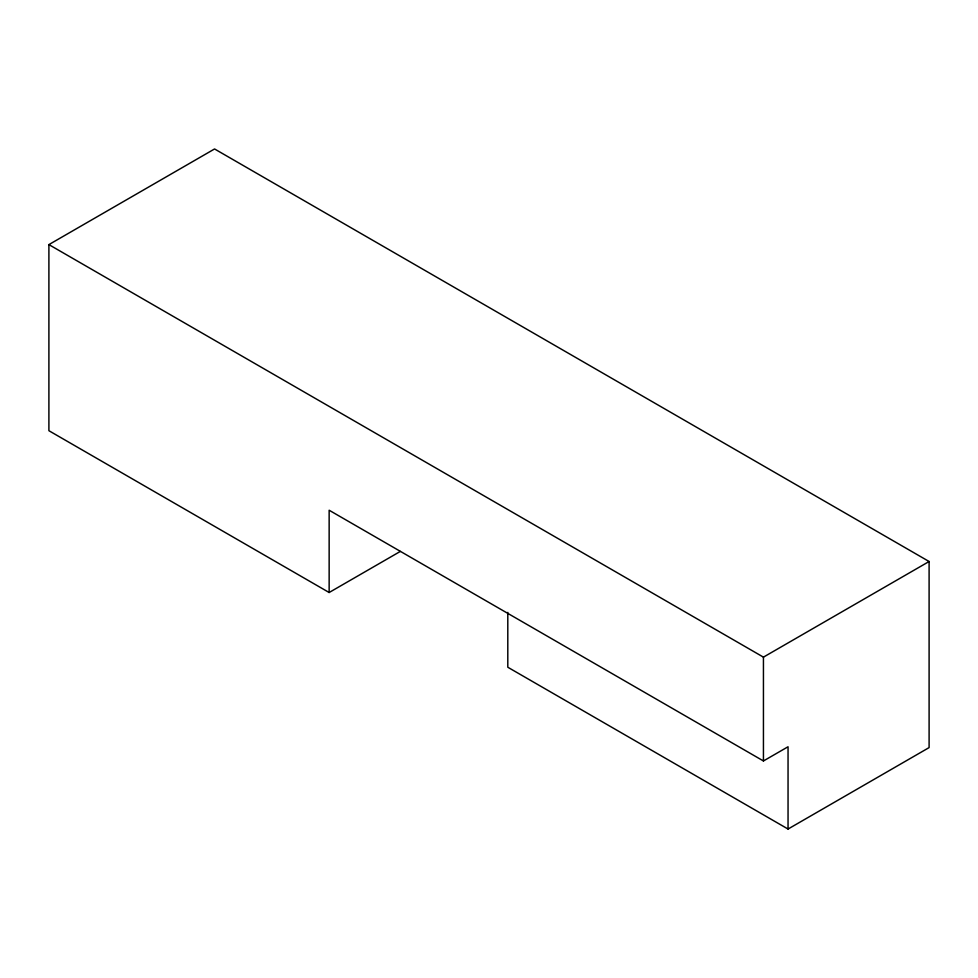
<?xml version="1.0" encoding="UTF-8"?>
<svg xmlns="http://www.w3.org/2000/svg" width="978" height="978" viewBox="0 0 978 978"><rect width="100%" height="100%" fill="white"/><g stroke="black" fill="none" stroke-linecap="round" stroke-linejoin="round"><path stroke-width="1.47" d="M400.332 551.409L329.146 592.509L48.9 430.711L48.9 244.61L214.561 148.962L929.1 561.506L929.1 747.595L788.048 829.038L507.802 667.24L507.802 612.387M48.9 244.61L763.439 657.143L929.1 561.506M329.146 592.509L329.146 510.235L763.439 760.97L788.048 746.764L788.048 829.038M763.439 657.143L763.439 760.97"/></g></svg>
